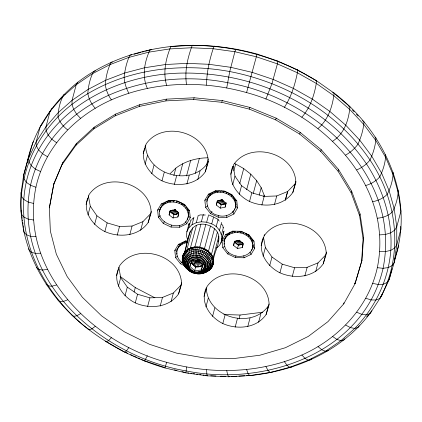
<?xml version="1.0" encoding="UTF-8"?>
<svg xmlns="http://www.w3.org/2000/svg" width="422" height="422" viewBox="0 0 422 422"><rect width="100%" height="100%" fill="white"/><g stroke="black" fill="none" stroke-linecap="round" stroke-linejoin="round"><path stroke-width="0.63" d="M195.745 271.842C195.555 277.064 207.888 271.826 209.628 269.89C215.42 265.116 214.307 255.579 208.447 251.312C192.928 237.887 170.414 257.678 189.599 270.935L191.831 270.244C198.366 276.051 209.913 267.057 201.141 260.859C194.531 255.041 183.09 264.051 191.831 270.244M160.513 207.798L160.181 209.054L161.346 206.959L163.029 205.15L165.16 203.699L165.493 202.444C142.72 220.258 189.668 239.311 188.507 212.229M183.718 263.713C178.242 260.896 174.982 253.991 177.715 248.162L177.382 249.418C179.102 245.34 183.343 242.972 187.595 242.46M214.729 191.788C202.349 195.681 205.883 212.962 217.488 215.215C225.949 218.643 237.639 212.261 235.756 202.396M252.52 248.183L253.163 244.57C253.247 255.067 240.023 259.192 231.952 254.482C221.692 250.868 221.429 234.574 232.432 231.942L232.1 233.197C228.877 234.226 225.976 236.42 224.631 239.585L224.963 238.33M166.632 85.323C162.792 72.384 165.825 58.695 170.81 46.541L172.297 46.367C200.751 43.661 229.547 46.446 257.072 54.069L246.58 92.587C202.354 80.201 153.713 81.256 111.361 99.882C75.016 115.997 44.547 147.716 35.923 187.236C18.784 270.333 91.716 342.195 166.669 362.319C210.894 374.704 259.53 373.649 301.883 355.018C338.228 338.903 368.696 307.19 377.321 267.669C394.459 184.567 321.527 112.706 246.58 92.587M213.4 260.274C214.144 251.053 222.125 241.289 217.414 232.111C214.772 228.054 210.467 225.501 205.788 224.499C187.88 221.223 188.133 240.788 184.446 253.094M369.297 313.82L371.872 310.84C344.278 349.59 297.563 370.532 251.19 375.459L228.655 376.767L207.313 375.849L185.975 372.895L186.519 366.998M206.606 85.117C206.553 71.845 209.781 58.837 213.938 46.32L214.687 46.151M196.167 259.14L197.232 247.007L189.209 249.08L184.657 252.061L183.739 253.807L182.974 255.363L184.224 258.016L186.292 260.606L189.056 262.985M361.559 261.877L363.099 238.936L363.558 237.201L360.056 213.949L351.621 191.124L338.528 169.47L321.189 149.678L300.174 132.387L276.152 118.149L249.893 107.425L222.241 100.563L194.094 97.772L166.342 99.154L139.888 104.656L115.581 114.109L94.196 127.201L76.429 143.517L62.841 162.533L53.879 183.633L49.363 207.872L50.35 231.066L56.342 254.202L67.151 276.531L82.427 297.336L101.681 315.951L124.29 331.782L149.536 344.31L176.596 353.14L204.612 357.988L232.675 358.695L259.883 355.234L285.367 347.728L308.308 336.408L327.963 321.643L343.703 303.909L355.023 283.769L362.018 260.147L363.558 237.201M198.382 271.916L198.319 272.76L198.783 273.34L200.155 273.672L194.189 273.113L191.029 271.821L188.739 270.423L188.518 269.88L189.409 270.433M189.13 223.227L186.846 231.81L186.519 236.12L187.758 240.461M192.174 259.841L190.153 254.297L189.209 249.08L191.345 247.688L191.177 248.352L194.215 247.102L195.08 247.672L195.112 259.14M177.367 211.422L178.659 212.804L176.333 214.197L174.813 214.276L175.162 209.771M225.907 202.971L224.915 203.852L222.062 204.448L222.41 199.938M242.249 242.413L243.109 243.33L242.117 244.211L239.263 244.807L239.612 240.303M241.162 232.464L241.268 231.293L232.712 231.129L225.675 234.537L222.046 240.598L222.795 247.693L227.722 253.917L235.508 257.605L244.064 257.768L251.101 254.36L254.73 248.3L253.975 241.205L249.049 234.98L241.268 231.293M200.798 271.256L202.95 272.338L204.87 272.559L209.628 269.89L211.923 267.179C217.673 256.856 205.071 246.453 195.08 247.672M257.072 54.069L277.549 60.958L297.178 69.693L316.706 80.918C314.712 93.916 310.724 107.119 301.857 117.184M190.301 270.987L190.427 271.473L194.146 273.166L195.987 273.588L196.351 273.071M188.07 217.652L188.713 214.038M235.318 207.824L235.961 204.211M197.042 266.767L197.976 259.947L202.94 264.262C200.144 269.009 191.409 266.657 191.53 261.081L194.109 260.627M27.409 162.164L27.783 159.553C34.868 128.91 53.42 101.623 77.912 82.153C105.089 61.317 138.448 49.928 172.297 46.367M188.713 264.668L184.609 262.02L182.283 258.733L183.359 254.208L186.477 250.214L186.313 250.884L188.734 248.737L189.209 249.08M226.73 87.908L229.737 71.545L234.896 51.737L236.025 49.105M197.227 259.261L199.311 247.914L200.281 247.403L201.41 248.389L203.235 248.278L205.361 249.998L205.994 249.602L205.804 250.278L208.447 251.312L208.753 252.388L210.494 253.353L210.304 254.018L212.066 255.642L212.261 257.035L213.094 258.095L212.92 258.755C214.228 262.241 212.772 265.681 210.9 268.614L207.503 269.922L203.019 269.611M53.879 183.633L49.363 207.872M169.117 214.919L170.003 210.852L174.829 209.85L178.759 212.915L177.868 216.982L173.046 217.989L169.117 214.919L170.214 210.615M216.365 205.092L217.251 201.02L222.077 200.017L226.007 203.082L225.116 207.155L220.295 208.157L216.365 205.092L217.462 200.782M225.116 207.155L226.213 202.845M233.566 245.451L234.453 241.384L239.279 240.382L243.209 243.447L242.318 247.514L237.496 248.516L233.566 245.451L234.664 241.147M190.327 230.982L184.541 253.158M171.058 227.073L179.614 227.236L186.651 223.829L190.28 217.768L189.525 210.673L184.599 204.448L176.818 200.761L168.262 200.598L161.225 204.005L157.596 210.066L158.345 217.161L163.272 223.386L171.058 227.073L171.496 225.237M218.306 217.246L226.862 217.404L233.899 214.001L237.523 207.935L236.774 200.84L231.847 194.616L224.066 190.929L215.51 190.765L208.473 194.173L204.844 200.239L205.593 207.329L210.52 213.553L218.306 217.246L218.744 215.405M235.508 257.605L235.945 255.769M21.765 190.259L21.1 192.754C17.207 246.058 46.278 297.041 87.845 328.833L89.163 329.809L91.753 328.944L95.219 326.37M53.42 185.363L62.841 162.533M62.382 164.263L75.965 145.252L76.429 143.517M75.965 145.252L93.737 128.937L94.196 127.201M86.062 204.433L89.084 194.563C105.78 170.52 150.501 183.053 151.187 212.683L148.164 222.552C138.595 236.394 119.315 237.976 104.851 231.562C92.967 225.686 82.417 211.844 87.707 198.25M87.998 214.93L90.303 206.274L88.367 195.776M93.737 128.937L115.122 115.839L115.581 114.109M94.597 224.457L96.902 215.8L90.303 206.274M104.851 231.562L107.156 222.906L96.902 215.8M115.122 115.839L139.429 106.391L139.888 104.656M117.205 235.17L119.51 226.508L132.075 226.06L142.947 221.634L150.469 213.891L151.224 211.427M143.19 153.708L146.212 143.839C162.908 119.795 207.629 132.329 208.315 161.958L205.292 171.828C195.724 185.669 176.443 187.252 161.979 180.838C150.348 175.024 139.756 161.589 144.672 148.143M144.999 146.903L145.495 145.052C146.181 174.682 190.902 187.215 207.598 163.166L208.162 161.315M145.126 164.205L147.431 155.544M116.472 275.788L119.495 265.918C136.19 241.869 180.906 254.403 181.592 284.032L178.575 293.902C169.006 307.743 149.726 309.326 135.262 302.917C123.377 297.035 112.822 283.199 118.118 269.6M129.776 234.722L132.075 226.06M139.429 106.391L165.883 100.884L166.342 99.154M118.408 286.28L120.713 277.623L118.777 267.126M151.725 173.732L154.03 165.071M140.647 230.291L142.947 221.634M125.007 295.806L127.312 287.15L120.713 277.623M148.164 222.552L150.469 213.891M161.979 180.838L164.285 172.181M134.117 292.003L135.293 287.593L120.101 276.389M135.262 302.917L137.567 294.255L127.312 287.15M159.574 211.348L159.912 210.093M161.346 206.959L161.679 205.704M163.029 205.15L163.361 203.895M165.883 100.884L193.629 99.502L194.094 97.772M173.853 175.594L175.842 168.13C184.984 161.193 196.42 157.907 207.819 157.817M165.16 203.699L167.65 202.671L167.982 201.415L170.725 200.84L174.787 200.914M174.333 184.44L176.639 175.784M167.65 202.671L170.393 202.096L170.725 200.84M179.619 175.489L182.763 163.662M170.393 202.096L173.284 202.011L173.621 200.756M147.616 306.52L149.921 297.858L162.486 297.415L173.358 292.984L180.874 285.246L181.634 282.777M173.284 202.011L176.201 202.407L176.538 201.152L179.361 202.027L179.028 203.283C183.945 205.256 188.302 209.755 188.381 215.294M173.046 217.989L173.922 214.698L178.743 213.696L177.868 216.982M186.545 175.942L190.681 160.386M186.904 183.992L189.209 175.336M181.645 204.586L181.977 203.33L179.888 202.286M183.945 206.274L184.282 205.018L182.441 203.668M185.838 208.278L186.171 207.023M195.37 173.337L199.342 158.403M160.181 306.071L162.486 297.415M187.241 210.509L187.574 209.254L186.524 207.582M176.776 251.707L177.113 250.452M176.76 254.107L177.098 252.852M178.548 247.324L178.881 246.068C180.938 243.41 184.082 241.774 187.379 241.315M188.101 212.883L188.434 211.628L187.574 209.254M180.231 245.514L180.563 244.259M197.776 179.566L200.075 170.905M187.178 219.857L187.51 218.601M182.362 244.064L182.694 242.808M193.629 99.502L221.782 102.293L222.241 100.563M186.846 231.81L188.718 227.906L190.839 219.941M184.852 243.03L185.184 241.774M206.648 164.617L208.136 159.015M205.292 171.828L207.598 163.166M171.052 301.64L173.358 292.984M188.718 227.906L191.973 224.768L193.93 217.414M189.272 267.279C186.16 267.205 183.486 265.274 182.742 262.231L182.921 261.577M186.693 250.468L192.748 227.722M191.973 224.768L196.314 222.663L198.271 215.31M190.359 248.157L196.409 225.411M178.575 293.902L180.874 285.246M196.314 222.663L201.357 221.787L203.314 214.434M206.822 201.516L207.155 200.26M207.761 197.965L207.429 199.221C213.31 186.84 235.17 192.015 235.629 205.467M194.7 247.677L200.919 224.298M189.847 266.314L191.725 261.081L198.361 260.316L203.124 264.784L201.247 270.017L194.611 270.782L189.847 266.314L190.649 263.312M208.595 197.127L208.927 195.871M210.277 195.317L210.61 194.062M212.408 193.867L212.741 192.611M199.733 247.25L205.788 224.499M201.357 221.787L206.653 222.215L208.61 214.861M214.893 192.838L215.231 191.583L219.709 190.96M194.611 270.782L195.571 267.179L190.807 262.711M217.641 192.268L217.974 191.013M204.264 249.376L210.488 226.002M216.344 248.015C226.266 242.091 221.328 227.379 211.738 223.908L213.696 216.555M220.532 192.179L220.87 190.923L226.044 192.021M201.247 270.017L202.956 264.32M223.449 192.58L223.787 191.324M208.289 252.008L214.508 228.629M220.295 208.157L221.17 204.865L225.992 203.863M216.154 226.714L218.111 219.361M230.728 174.333L233.751 164.464C250.446 140.42 295.168 152.949 295.854 182.584L292.831 192.448C283.262 206.295 263.982 207.877 249.518 201.463C236.842 195.175 226.53 180.526 232.87 166.294M226.276 193.45L226.609 192.195L228.703 193.239M363.099 238.936L359.597 215.679L351.162 192.854L338.064 171.2L320.731 151.408L299.715 134.117L275.693 119.88L249.434 109.156L249.893 107.425M211.359 254.856L217.414 232.111M233.851 170.857L235.671 164.01L234.505 163.557M228.893 194.758L229.225 193.503L231.53 195.191L233.419 197.19L233.086 198.445M219.509 230.386L221.629 222.42M212.841 258.807L218.891 236.062M232.664 184.831L234.97 176.169L233.15 166.289M204.011 296.408L207.033 286.538C223.729 262.495 268.445 275.028 269.13 304.658L266.113 314.527C256.539 328.369 237.264 329.951 222.8 323.537C209.813 317.149 199.706 302.163 206.316 287.751C207.002 317.381 251.718 329.914 268.413 305.871L268.983 304.019M231.193 196.446L231.53 195.191M221.508 234.6L223.465 227.247M220.854 243.13L222.811 235.777M221.972 238.979L224.087 231.013M205.947 306.905L208.252 298.248M234.49 200.677L234.822 199.421L233.772 197.749M224.024 241.88L224.362 240.624M239.738 183.512L243.71 168.573L235.671 164.01M224.008 244.275L224.34 243.019M225.796 237.491L226.129 236.236M232.997 211.992L233.329 210.736M235.349 203.051L235.682 201.795L234.822 199.421M227.479 235.682L227.811 234.426L229.046 234.379M234.426 210.029L234.759 208.774M239.263 194.357L241.569 185.696L234.97 176.169M229.61 234.231L229.943 232.976M212.546 316.431L214.845 307.775M232.1 233.197L234.843 232.627L235.175 231.372M246.648 189.726L250.789 174.165L243.71 168.573M234.843 232.627L237.734 232.538L238.071 231.282M237.734 232.538L240.651 232.939L240.988 231.683L243.81 232.554L243.478 233.809C248.394 235.782 252.752 240.287 252.831 245.826M249.518 201.463L251.823 192.801L241.569 185.696M237.496 248.516L238.372 245.229L243.193 244.222L242.318 247.514M253.2 193.677L256.676 180.611L250.789 174.165M275.693 119.88L276.152 118.149M246.095 235.117L246.427 233.862L244.86 233.081M222.8 323.537L225.105 314.881M259.198 195.164L261.181 187.695L256.676 180.611M248.394 236.805L248.732 235.55L246.427 233.862M250.288 238.81L250.621 237.554L248.732 235.55M251.691 241.041L252.024 239.786L250.621 237.554M263.834 196.441L264.167 195.196L261.181 187.695M261.872 205.066L264.177 196.409L276.742 195.961L287.614 191.53L295.136 183.792L295.891 181.323M252.551 243.415L252.883 242.159L252.024 239.786M251.628 250.388L251.96 249.133M235.154 327.145L237.454 318.483M239.074 318.81L240.076 315.034L262.653 312.217M261.139 245.683L264.161 235.814C280.857 211.77 325.573 224.304 326.259 253.933L323.241 263.803C313.673 277.644 294.392 279.227 279.928 272.812C267.247 266.525 256.94 251.876 263.281 237.644M264.161 235.814L264.488 234.579M274.442 204.617L276.742 195.961M263.075 256.18L265.38 247.519L263.555 237.644M247.719 326.697L250.024 318.035M299.715 134.117L300.174 132.387M287.614 191.53L285.314 200.192L287.709 191.43M269.674 265.707L271.979 257.045L265.38 247.519M292.831 192.448L295.136 183.792M258.591 322.266L260.896 313.609M266.113 314.527L268.413 305.871M279.928 272.812L282.234 264.156L271.979 257.045M320.731 151.408L321.189 149.678M292.282 276.415L294.588 267.759L307.153 267.311L318.024 262.88L325.541 255.141L326.486 252.061M304.848 275.972L307.153 267.311M338.064 171.2L338.528 169.47M315.719 271.541L318.024 262.88M323.241 263.803L325.541 255.141M351.162 192.854L351.621 191.124M359.597 215.679L360.056 213.949M343.703 303.909L344.009 302.753M355.023 283.769L362.018 260.147M382.021 294.429L381.688 295.674L370.015 313.599L366.486 314.838L361.823 314.364L356.738 312.248M391.991 268.872L389.174 279.475L381.688 295.674L379.774 298.528L376.076 300.026L371.165 299.936L365.784 298.28M201.41 248.389L198.271 259.498M394.813 258.844L395.746 255.69M396.121 254.429C414.066 194.157 382.438 129.681 334.155 93.167L332.837 92.191L349.975 106.861C348.709 120.228 344.415 133.542 332.684 141.228M188.813 263.813L184.773 260.648L183.032 258.253L182.615 256.571M166.669 362.319L164.928 367.931C137.081 359.787 110.817 346.578 87.845 328.833M182.483 257.014L183.359 254.208M194.695 271.604C194.426 275.846 187.816 269.7 186.909 268.598L187.716 269.236M172.825 209.998L170.435 210.863L170.963 212.102L173.294 213.917L174.972 209.729M221.265 199.733L217.683 201.03L218.211 202.27L220.542 204.09L222.22 199.896M237.871 240.308L234.885 241.395L236.404 243.694L237.744 244.449L239.422 240.255M199.29 259.846L203.436 249.085L203.235 248.278M205.361 249.998L200.25 260.305M191.345 247.688L191.05 248.379L191.33 251.876L193.097 259.493M265.886 99.086L271.99 83.603L277.407 63.87L277.903 61.39L277.549 60.958M195.233 266.261L197.976 259.947L201.99 265.48M41.398 125.26L51.985 108.401M379.774 298.528C404.118 255.315 397.355 200.192 369.999 160.028C338.091 112.663 285.24 82.174 229.737 71.545C175.705 61.628 116.361 70.442 72.004 104.366C38.608 129.939 18.067 171.801 21.348 214.081L23.806 217.029L28.105 219.113L33.586 220.015M218.058 241.6L218.781 240.055M147.357 355.82L144.451 361.042L144.097 360.61L164.933 367.625L164.928 367.931L185.975 372.895M178.005 247.635L178.881 246.068M354.538 283.716L355.482 282.038M208.753 252.388L205.788 256.945L201.948 261.498M284.396 107.32C291.686 96.19 295.426 83.229 297.874 70.279L297.178 69.693M188.655 225.058L189.626 223.433M191.572 220.189L192.543 218.564L193.703 218M184.367 265.591L180.474 263.75L175.547 257.525L174.798 250.431L178.427 244.37L185.464 240.962L188.096 241.009M223.022 234.389L223.671 233.308L223.47 231.409M311.425 358.753L310.829 359.75L308.313 360.193L289.803 367.288L270.18 372.457L249.703 375.633L248.094 373.57L246.612 369.577M77.912 82.153L76.208 84.753L62.15 97.239L50.128 111.16L45.982 126.748L46.077 130.609L48.108 134.993L51.774 139.218L56.506 142.652M28.448 158.535L27.783 159.553L23.637 175.135L21.1 192.754L21.343 196.219L23.801 199.474L28.1 202.017L33.586 203.462M344.769 338.808L344.088 339.847L341.002 340.633L325.457 351.268L308.313 360.193L305.175 358.531L301.883 355.018M33.48 141.544L32.826 142.525L23.637 175.135L23.869 178.712L26.28 182.267L30.516 185.258L35.923 187.236M359.138 325.831L358.067 327.435L354.744 328.437L341.002 340.633L337.009 339.488L332.71 336.577M42.226 123.472L40.312 126.326L36.16 141.908L28.68 158.113L28.881 161.79L31.207 165.635L35.316 169.064L40.57 171.548M163.272 223.386L164.395 221.761M210.52 213.553L212.018 211.39M180.474 263.75L181.597 262.125M227.722 253.917L228.845 252.293M193.682 271.251L192.859 272.332L192.247 272.332M210.494 253.353L206.912 258.095L202.65 262.215M128.847 347.58L126.479 350.851L124.822 352.307L105.294 341.082L106.312 341.846L108.449 340.665L111.392 337.721M201.141 260.859L204.496 255.922L207.144 251.106L208.447 251.312M193.645 265.332L197.976 259.947L200.592 266.356M171.954 213.163L174.803 209.634M219.203 203.33L222.051 199.801M236.404 243.694L239.253 240.165M204.87 272.559L206.453 271.91L207.281 270.935M212.261 257.035L208.595 260.664L203.699 263.819M366.723 316.806L368.438 314.817M212.92 258.755L209.117 262.036L204.026 264.678M193.186 264.947L197.976 259.947L198.889 266.799M188.734 248.737L187.526 249.988L187.801 251.602L189.525 256.792L191.335 260.295M318.024 128.536C328.321 119.711 332.615 106.202 334.155 93.167L315.688 80.154M170.135 173.637L175.842 168.13M213.379 262.252L209.486 264.837L204.259 266.43M192.722 270.797L191.493 271.684L190.427 271.473M213.179 263.972L209.328 266.208L204.158 267.29M192.421 264.077L197.47 260.321M158.345 217.161L160.402 215.7M205.593 207.329L207.65 205.867M175.547 257.525L177.604 256.059M222.795 247.693L224.852 246.226M203.24 262.996L207.851 259.34L211.338 255.384L212.066 255.642M170.963 212.102L174.682 209.502M218.211 202.27L221.93 199.669M235.413 242.634L238.599 240.403M200.803 273.598L204.612 272.607L203.968 273.002M194.215 247.102L193.023 247.909L193.002 249.634L194.083 259.256M211.923 267.179L208.326 268.777L203.531 268.893M345.644 155.08C350.524 152.331 354.823 148.618 358.046 144.023C361.126 137.087 363.542 129.375 363.954 121.81L362.582 120.708M207.302 271.483L208.136 270.998M80.56 313.678L76.609 315.841L73.613 316.352L72.025 315.139M356.722 169.918C361.87 167.729 366.539 164.453 369.999 160.028C373.233 153.186 375.675 145.374 375.907 137.815L375.095 137.118M198.92 215.473L200.081 214.914L205.319 215.014M191.699 262.611L197.406 260.189M165.988 202.238L167.982 201.415M198.155 273.672L197.285 273.335L196.805 271.958M208.315 270.518L209.349 270.101M67.599 299.82L63.231 301.53L59.877 301.661L58.046 300.19M206.453 271.91C204.364 273.356 201.637 273.667 199.875 271.604M365.768 185.527C371.096 183.913 376.081 181.112 379.758 176.876C383.134 170.113 385.587 162.206 385.671 154.663M204.216 265.554L209.417 263.439L213.543 260.611M157.596 210.066L160.608 209.138M204.844 200.239L207.249 199.495M174.798 250.431L177.208 249.687M222.046 240.598L224.451 239.854M200.645 273.525L202.101 273.451M65.041 94.227L63.933 94.565C60.114 101.053 58.215 109.24 58.025 116.778C59.534 122.137 63.216 126.5 67.583 129.828M191.024 269.6L188.312 269.911C177.862 260.975 191.44 248.743 201.531 254.308C212.63 257.578 211.549 273.867 199.247 273.683M372.663 201.711C378.091 200.65 383.329 198.366 387.201 194.331C390.703 187.653 393.146 179.656 393.109 172.118M134.096 54.211L141.059 52.375M142.325 52.043L144.224 51.542M145.49 51.21L147.389 50.709M148.655 50.376L151.187 49.706M56.522 284.987L51.79 286.211L48.129 285.926L46.093 284.185M95.414 70.97L93.731 71.334C90.092 77.954 88.309 85.998 87.818 93.547C88.799 99.075 91.537 104.086 95.198 108.301M328.269 350.666L325.457 351.268L321.87 349.843L318.051 346.604M232.981 231.831L234.627 231.488M112.431 62.029L111.171 62.25C107.673 68.96 105.922 76.92 105.263 84.463C105.954 90.039 108.174 95.288 111.361 99.882M377.315 218.237C382.754 217.72 388.177 215.985 392.217 212.166C395.836 205.561 398.241 197.48 398.125 189.953M131.648 54.791L130.008 55.034C126.669 61.844 124.938 69.699 124.094 77.247C124.49 82.839 126.167 88.261 128.815 93.193M291.992 366.966L289.803 367.288L287.15 365.441L284.428 361.712M47.475 269.373L42.448 270.085L38.534 269.373L36.329 267.337M193.345 45.233L170.81 46.541M229.774 376.614L228.655 376.767L227.595 374.673L226.762 370.648M151.82 49.543L149.974 49.775C144.577 61.723 141.676 75.865 147.325 88.319M272.026 372.225L270.18 372.457L268.033 370.479L265.918 366.586M195.571 267.179L202.207 266.414M190.322 268.883C187.278 269.858 184.688 267.326 184.076 264.552M197.19 247.672L200.281 247.403M200.582 273.314L201.621 273.224M379.658 234.89L385.492 234.474L390.788 232.802L394.744 230.132L396.749 226.867L400.9 211.28L398.357 193.207L393.309 175.267L385.824 157.701L376.002 140.753L363.975 124.654L349.912 109.609L333.997 95.836L316.447 83.514L297.494 72.811L277.407 63.87L256.444 56.812L234.896 51.737L213.057 48.709L191.213 47.77L169.665 48.931L148.708 52.18L128.62 57.471L109.673 64.735L92.123 73.871L76.208 84.753L72.062 100.341L72.004 104.366L73.592 109.198L76.588 114.098L80.533 118.329M231.071 376.545L236.911 376.229M238.863 376.123L244.702 375.807M246.648 375.701L251.19 375.459M40.581 253.195L35.327 253.374L31.217 252.214L28.891 249.882L28.812 248.621M203.916 268.112C206.912 268.112 210.594 267.664 212.656 265.464M208.473 194.173L211.069 194.21M161.225 204.005L163.82 204.042M225.675 234.537L228.27 234.574M178.427 244.37L181.022 244.401M379.658 251.443L385.497 251.565L390.793 250.357L394.744 247.994L396.754 244.834L400.9 229.246L400.694 226.356M230.085 194.568L231.847 194.616M182.251 204.38L184.599 204.448M247.287 234.927L249.049 234.98M189.731 268.107L186.25 267.516L184.324 265.602M223.85 314.517L240.076 315.034M210.694 375.791L215.958 376.018M220.564 376.218L225.828 376.445M35.928 236.668L30.521 236.309L26.291 234.685L23.875 232.047L23.643 228.793M377.321 267.669L383.081 268.323L388.314 267.564L392.223 265.501L394.217 262.447L398.363 246.865L398.247 245.077M239.237 231.446L240.988 231.683M183.159 262.764L183.401 263.95L183.95 264.024M187.626 372.848L188.908 373.022M190.823 373.291L192.1 373.465M193.376 373.644L194.653 373.818M196.568 374.087L197.844 374.261M199.759 374.53L201.041 374.704M202.956 374.973L204.232 375.147M205.509 375.327L206.785 375.501M201.521 273.588L200.244 273.171L198.889 271.842L198.319 272.76C187.579 274.516 181.945 257.821 194.969 257.146C205.709 255.389 211.343 272.079 198.319 272.76L197.86 271.963M372.673 283.352L378.281 284.523L383.387 284.196L387.211 282.423L389.174 279.475L394.217 262.447L396.754 244.834L396.749 226.867L394.211 208.79L389.163 190.85L381.678 173.289L371.856 156.34L359.829 140.236L345.766 125.197L329.851 111.424L312.296 99.101L293.348 88.393L273.261 79.457L252.298 72.399L230.75 67.32L208.906 64.292L187.067 63.353L165.519 64.519L144.561 67.768L124.469 73.059L105.526 80.322L87.976 89.459L72.062 100.341L57.999 112.827L45.982 126.748L36.16 141.908C35.474 148.887 41.883 153.803 47.464 156.62M194.167 272.997L196.151 273.445M220.542 204.09L222.062 204.448M173.294 213.917L174.813 214.276M237.744 244.449L239.263 244.807M174.381 369.851L176.902 370.442M181.94 371.629L185.722 372.521M221.782 102.293L249.434 109.156M188.94 266.419L186.134 265.475L183.275 263.186C179.408 238.441 225.427 251.491 208.716 270.433L205.203 270.908L202.386 270.249M251.823 192.801L264.177 196.409M282.234 264.156L294.588 267.759M107.156 222.906L119.51 226.508M137.567 294.255L149.921 297.858M176.201 202.407L179.028 203.283M240.651 232.939L243.478 233.809M189.599 270.935L188.739 270.423M206.653 222.215L211.738 223.908M188.755 265.543L185.865 264.235L183.697 262.516L182.367 260.485L182.283 258.733M201.637 270.803L204.142 271.694L206.353 271.763C216.143 265.781 208.273 251.834 198.593 251.465C188.914 248.358 178.422 260.284 186.45 268.387M215.51 190.765L216.708 191.293M168.262 200.598L170.061 201.389M232.712 231.129L234.511 231.921M185.464 240.962L186.661 241.489M125.888 352.507L127.655 353.288M130.588 354.596L132.35 355.382M133.526 355.904L137.05 357.471M138.226 357.993L139.988 358.779M141.164 359.301L143.512 360.346M209.249 215.088L212.82 216.781M214.012 217.346L217.588 219.039L219.213 221.091M234.569 199.748L236.774 200.84M251.77 240.107L253.975 241.205M187.321 209.581L189.525 210.673M135.293 287.593L154.895 297.811M198.514 260.237L199.59 260.807M345.665 325.072L350.387 327.609L354.744 328.437C375.274 307.506 388.572 279.68 390.793 250.357C392.745 219.767 383.129 189.378 366.47 163.905C326.85 105.389 255.663 73.048 185.944 73.064C123.14 72.668 54.749 104.134 31.207 165.635C8.087 226.018 40.185 292.799 89.163 329.809M316.706 80.918C279.543 57.803 235.977 45.439 192.226 45.386C187.658 57.73 184.514 71.033 186.482 84.252M198.493 260.332L200.044 261.487M217.24 201.8L221.17 204.865M234.442 242.159L238.372 245.229M169.992 211.633L173.922 214.698M187.215 269.21L187.69 269.647M189.441 262.204L185.775 258.079L183.739 253.807M235.655 206.1L237.523 207.935M252.393 246L254.73 248.3M188.407 215.927L190.28 217.768M184.282 205.018L185.416 206.221M348.387 105.648L349.717 107.072M352.375 109.915L354.148 111.809M356.363 114.177L358.136 116.076M189.953 261.492L186.598 256.935L184.657 252.061M221.65 224.166L222.869 225.707L223.069 227.606M190.586 260.849L187.616 255.911L186.033 251.095M183.401 263.95L183.897 264.816M223.074 200.434L224.915 203.852M240.582 241.368L242.117 244.211M175.52 209.697L177.667 213.685M232.749 211.781L233.899 214.001M249.951 252.145L251.101 254.36M185.501 221.613L186.651 223.829M184.794 265.791L185.358 266.968M207.313 375.849L206.817 373.781L206.638 369.783M239.802 240.292L240.783 244.728M222.6 199.928L223.581 204.364M175.352 209.76L176.333 214.197M209.539 269.458L209.628 269.89M264.167 195.196L264.394 196.473M21.1 210.72L21.285 212.008M21.464 213.3L21.738 215.236M21.918 216.528L22.192 218.464M22.371 219.756L22.556 221.049M22.735 222.341L23.01 224.277M23.189 225.564L23.463 227.505M243.8 255.816L244.064 257.768M226.598 215.452L226.862 217.404M179.35 225.285L179.614 227.236M182.636 260.965L182.742 262.231M185.944 261.777C184.156 273.414 204.538 278.251 207.719 266.709C209.507 255.067 189.125 250.235 185.944 261.777M30.516 185.258C11.695 279.311 100.589 356.337 186.033 370.901C264.082 386.853 363.484 353.71 383.081 268.323C401.897 174.275 313.008 97.245 227.563 82.686C149.509 66.734 50.112 99.877 30.516 185.258"/></g></svg>
